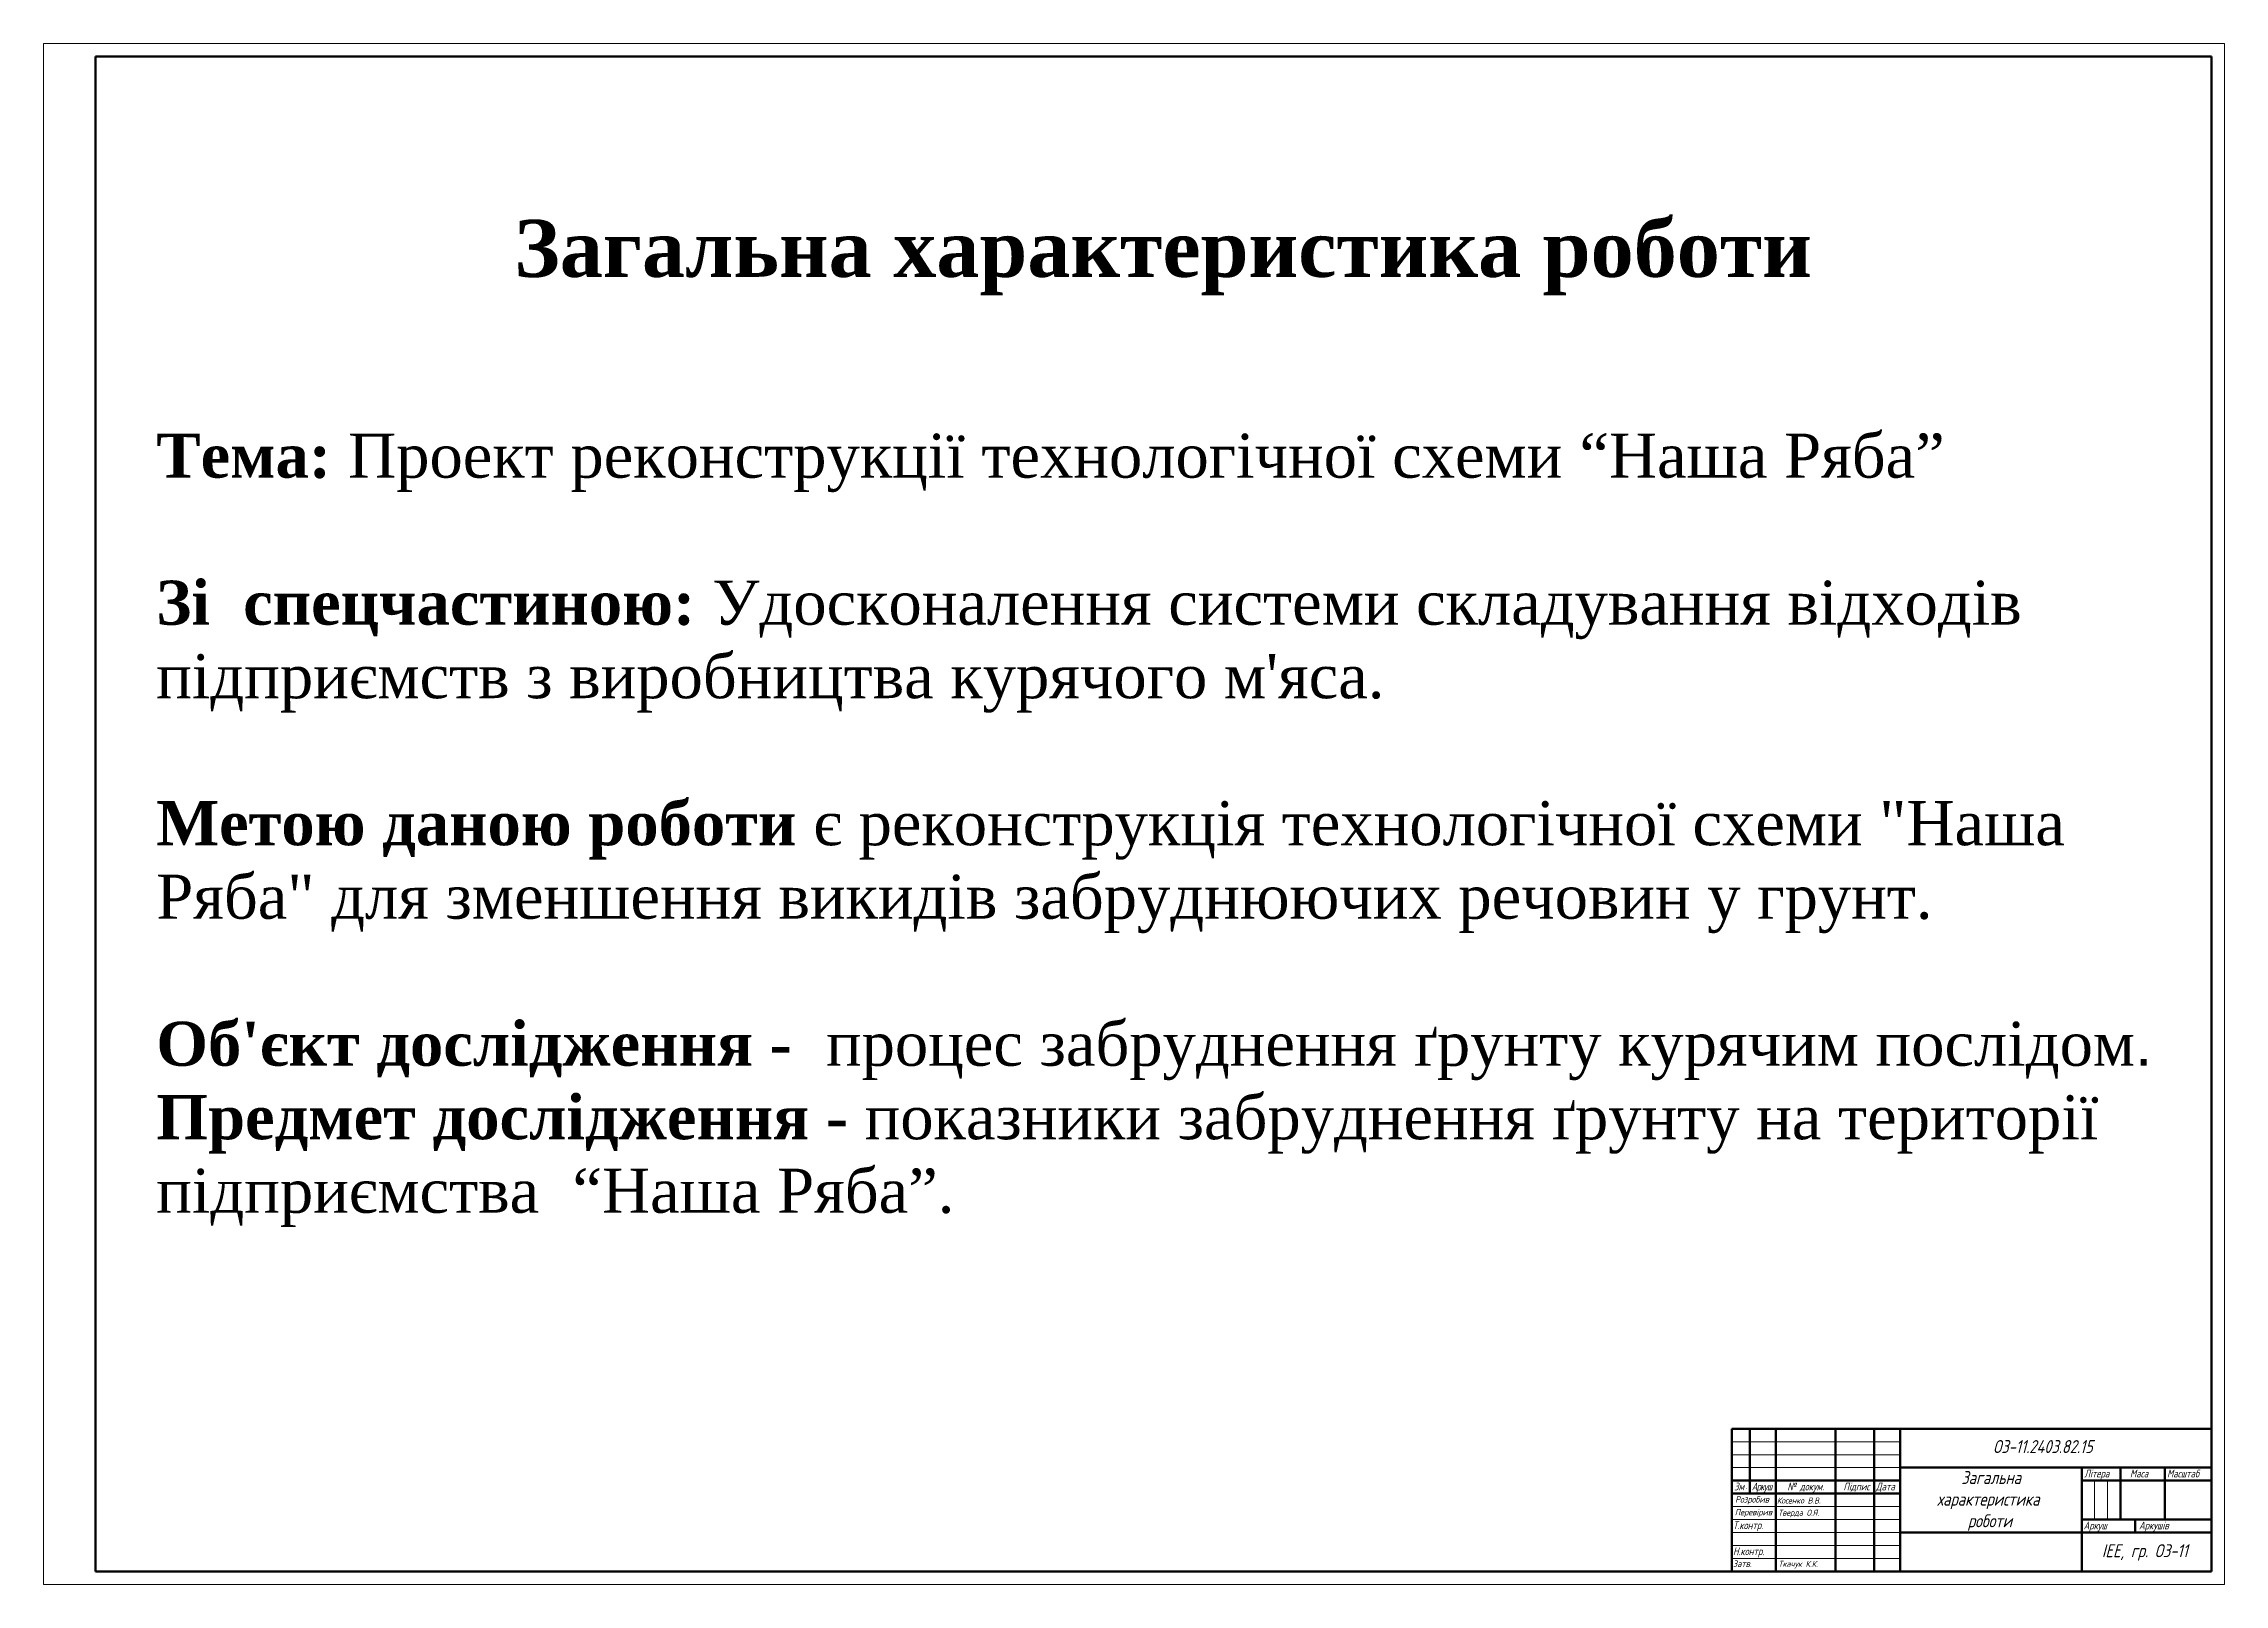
# Model space of a CAD drawing. Header units: millimetres. Extents: x 2024 to 2865, y 1521 to 2115.
import ezdxf

# ---------------------------------------------------------------- set-up
doc = ezdxf.new("R2010")
doc.units = ezdxf.units.MM
doc.linetypes.add('K5LT_BASIC', pattern=[0])
doc.linetypes.add('K5LT_THIN', pattern=[0])
doc.styles.add('KTEXTSTYLE', font='bgothl.ttf', dxfattribs={"width": 0.96, "height": 5})
doc.styles.get("Standard").update_dxf_attribs({"font": 'arial.ttf'})
doc.styles.add('стиль1', font='GOST_A.TTF', dxfattribs={"oblique": 15})

# ---------------------------------------------------------------- blocks, each defined once
blk = doc.blocks.new('U0')
at = {"color": 7, "linetype": 'K5LT_THIN', "lineweight": 18}
for p, q in [((0, 0), (0, 594)), ((0, 594), (841, 594)), ((841, 594), (841, 0)), ((651, 55), (716, 55)), ((651, 50), (716, 50)), ((651, 45), (716, 45)), ((790.96, 25), (790.96, 40)), ((795.98, 25), (795.98, 40)), ((651, 30), (716, 30)), ((651, 25), (716, 25)), ((651, 20), (716, 20)), ((651, 15), (716, 15)), ((651, 10), (716, 10)), ((841, 0), (0, 0))]:
    blk.add_line(p, q, dxfattribs=at)
at = {"color": 7, "linetype": 'K5LT_BASIC', "lineweight": 60}
for p, q in [((20, 5), (20, 589)), ((20, 589), (836, 589)), ((836, 589), (836, 5)), ((651, 60), (836, 60)), ((651, 5), (651, 60)), ((658, 35), (658, 60)), ((668, 5), (668, 60)), ((691, 5), (691, 60)), ((706, 5), (706, 60)), ((716, 5), (716, 60)), ((716, 45), (836, 45)), ((786, 5), (786, 45)), ((801, 25), (801, 45)), ((818, 25), (818, 45)), ((651, 40), (716, 40)), ((651, 35), (716, 35)), ((786, 40), (801, 40)), ((801, 40), (836, 40)), ((716, 20), (786, 20)), ((786, 25), (836, 25)), ((786, 20), (836, 20)), ((806.57, 20), (806.57, 25)), ((836, 5), (20, 5))]:
    blk.add_line(p, q, dxfattribs=at)
at = {"color": 7, "insert": (8.77, 258.85), "char_height": 2.5, "attachment_point": 1, "rotation": 90, "style": 'KTEXTSTYLE'}
blk.add_mtext('\\H3.5;\\W0.965;\\Q15;\\Q15; ', dxfattribs=at)
at = {"color": 7, "attachment_point": 1, "style": 'стиль1'}
for s, insert, char_height in [('Літера', (786.98, 44.23), 3), ('Маса', (804.6, 44.23), 3), ('Масштаб', (818.89, 44.25), 3), ('Зм', (651.95, 39.23), 3), ('Розробив', (652.31, 34.02), 2.5), ('.', (656.4, 39.23), 2.5), ('{\\T0.85;Аркуш}', (658.71, 39.23), 3), ('№ докум.', (672.45, 39.23), 3), ('Підпис', (694.08, 39.23), 3), ('Дата', (706.62, 39.23), 3), ('Перевірив', (652.19, 29.09), 2.5), ('Т.контр.', (651.5, 24.28), 3), ('Аркуш', (786.72, 24.23), 3), ('Аркушів', (808.08, 24.23), 3), ('Затв.', (651.5, 9.23), 2.5), ('Н.контр.', (651.5, 14.25), 3)]:
    blk.add_mtext(s, dxfattribs=dict(at, insert=insert, char_height=char_height))

msp = doc.modelspace()

# ---------------------------------------------------------------- block references
msp.add_blockref('U0', (2023.88, 1521.42))

# ---------------------------------------------------------------- texts
at = {"attachment_point": 1}
for s, width, heights, insert, char_height in [('\\pi45.662;{\\fTimes New Roman|b1|i0|c204|p18;Загальна характеристика роботи}', 579.7743, [44.94], (2159.74, 2047.5), 22), ('{\\fTimes New Roman|b1|i0|c204|p18;\\H0.99997x;\\P\\H1.4167x;Тема:\\fArial|b0|i0|c204|p34; \\fTimes New Roman|b0|i0|c204|p18;Проект реконструкції технологічної схеми\\fArial|b0|i0|c204|p34; \\fTimes New Roman|b0|i0|c204|p18;“Наша\\fTimes New Roman|b1|i0|c204|p18; \\fTimes New Roman|b0|i0|c204|p18;Ряба”\\fArial|b0|i0|c204|p34;\\P\\P\\fTimes New Roman|b1|i0|c204|p18;Зі  спецчастиною:\\fArial|b0|i0|c204|p34; \\fTimes New Roman|b0|i0|c204|p18;Удосконалення системи складування відходів підприємств з виробництва курячого м\'яса\\fTimes New Roman|b0|i0|c0|p18;.\\fTimes New Roman|b0|i0|c204|p18; \\fArial|b0|i0|c204|p34;\\P\\P\\fTimes New Roman|b1|i0|c204|p18;Метою даною роботи\\fArial|b0|i0|c204|p34; \\fTimes New Roman|b0|i0|c204|p18;є реконструкція технологічної схеми "Наша Ряба" для зменшення викидів забруднюючих речовин у грунт\\fTimes New Roman|b0|i0|c0|p18;.\\fTimes New Roman|b0|i0|c204|p18;\\P\\P\\fTimes New Roman|b1|i0|c204|p18;Об\'єкт дослідження -\\fArial|b0|i0|c204|p34;  \\fTimes New Roman|b0|i0|c204|p18;процес забруднення ґрунту курячим послідом\\fArial|b0|i0|c204|p34;.\\P\\fTimes New Roman|b1|i0|c204|p18;Предмет дослідження - \\fTimes New Roman|b0|i0|c204|p18;показники забруднення ґрунту на території підприємства  “Наша Ряба”.}', 778.7288, [436.52], (2067.32, 1985.08), 12)]:
    msp.add_mtext_dynamic_manual_height_columns(s, width=width, gutter_width=12.5, heights=heights, dxfattribs=dict(at, insert=insert, char_height=char_height))
at = {"attachment_point": 1, "style": 'стиль1'}
for s, width, heights, insert, char_height in [('ОЗ-11.2403.82.15', 58.5554, [0], (2775.69, 1577.05), 5), ('\\pi12.784;Загальна \\P\\pi3.5022;характеристика \\P\\pi15.293;роботи', 49.7974, [0], (2750.63, 1565.1), 5), ('Косенко В.В.', 24.6868, [6.09], (2692.33, 1554.89), 2.3), ('Тверда О.Я.', 22.865, [0], (2692.8, 1550.21), 2.3), ('ІЕЕ, гр. ОЗ-11', 49.7974, [0], (2817.67, 1536.9), 5), ('Ткачук К.К.', 23.0241, [0], (2692.9, 1530.49), 2.3)]:
    msp.add_mtext_dynamic_manual_height_columns(s, width=width, gutter_width=12.5, heights=heights, dxfattribs=dict(at, insert=insert, char_height=char_height))

doc.saveas('drawing.dxf')
